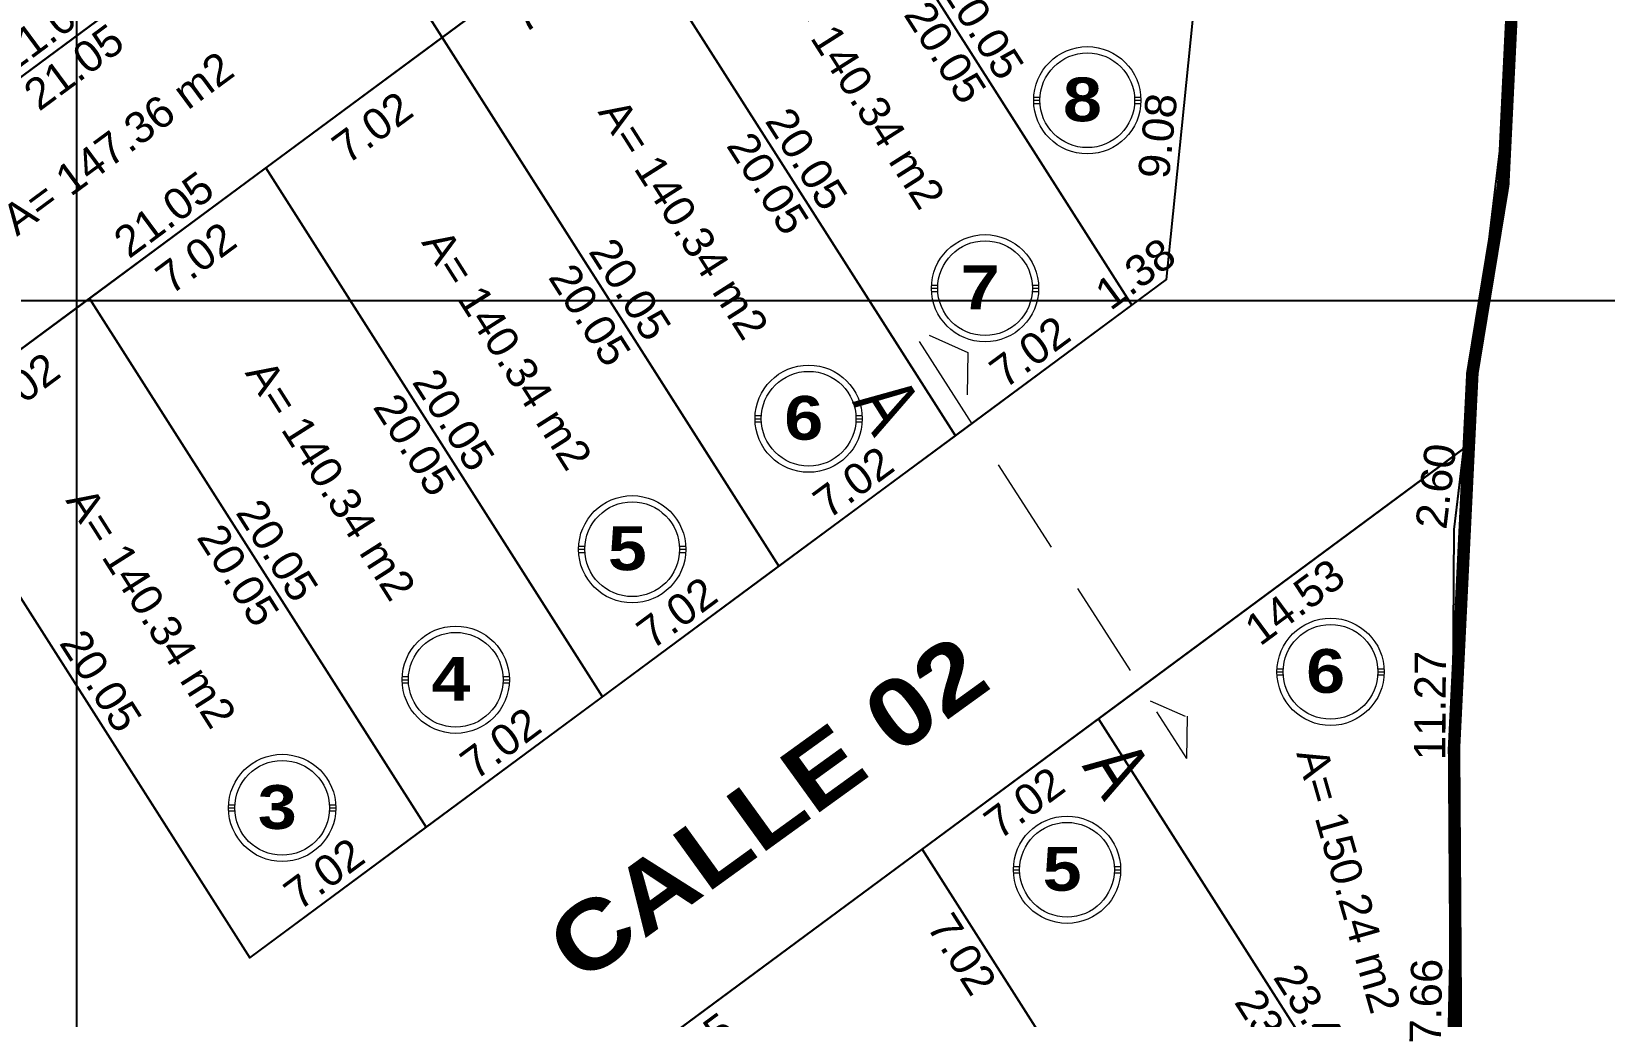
# Model space of a CAD drawing. Header units: metres. Extents: x 278764 to 279387, y 9336025 to 9336772.
# Drawn here: x 279298.6 to 279348.9, y 9336217.1 to 9336248.6 of the extents above; entities that cross this region are included whole.
import ezdxf
from ezdxf.enums import TextEntityAlignment as Align

# ---------------------------------------------------------------- set-up
doc = ezdxf.new("R2010")
doc.units = ezdxf.units.M
doc.linetypes.add('HIDDEN2', pattern=[0.1875, 0.125, -0.0625])
for name, color, linetype in [('31_PREDIOS_TOTAL', 7, 'Continuous'), ('AZULL', 5, 'Continuous'), ('Cuadricula Coordenadas', 5, 'Continuous'), ('LOTES', 250, 'Continuous')]:
    doc.layers.add(name, color=color, linetype=linetype)
doc.layers.add('@NUMEROS DE LOTES', color=7, linetype='Continuous', lineweight=9)
doc.layers.add('CIRCULO', color=1, linetype='Continuous', lineweight=5)
doc.styles.add('STYLE1', font='arial.ttf')
doc.styles.add('titu', font='')
doc.styles.add('txt', font='arial.ttf', dxfattribs={"width": 0.9})
doc.styles.get('titu').set_extended_font_data('Arial Black')
doc.dimstyles.new('500ULTIMO', dxfattribs={"dimtxt": 1, "dimasz": 1.199999999999999, "dimexe": 0.18, "dimexo": 0.9000000000000007, "dimgap": 0.2305000000000045, "dimtad": 1, "dimzin": 3, "dimdsep": 46, "dimtxsty": 'STYLE1', "dimcen": 0.09, "dimse1": 1, "dimse2": 1, "dimsd1": 1, "dimsd2": 1, "dimclrd": 125, "dimclre": 125, "dimaunit": 1, "dimadec": 3, "dimazin": 0, "dimtfac": 1, "dimtix": 1, "dimtofl": 0, "dimtmove": 0, "dimatfit": 3, "dimfxl": 1, "dimtolj": 1, "dimtzin": 0, "dimarcsym": 0})

# ---------------------------------------------------------------- blocks, each defined once
blk = doc.blocks.new('*D171')
at = {"layer": 'Defpoints', "color": 0, "transparency": 16777216}
for p in [(279294.7605980057, 9336235.897888027), (279305.5291054444, 9336218.986395352), (279305.5291054416, 9336218.98639535)]:
    blk.add_point(p, dxfattribs=at)
at = {"layer": '31_PREDIOS_TOTAL', "color": 0, "transparency": 16777216, "insert": (279300.7699551317, 9336227.840180514), "char_height": 1, "attachment_point": 5, "rotation": 302.48722182690716, "style": 'STYLE1'}
blk.add_mtext('\\A1;20.05', dxfattribs=at)
blk = doc.blocks.new('*D172')
at = {"layer": 'Defpoints', "color": 0, "transparency": 16777216}
for p in [(279300.4020366697, 9336240.070919126), (279300.4020366706, 9336240.070919128), (279311.170544106, 9336223.159426453)]:
    blk.add_point(p, dxfattribs=at)
at = {"layer": '31_PREDIOS_TOTAL', "color": 0, "transparency": 16777216, "insert": (279306.4113937947, 9336232.013211615), "char_height": 1, "attachment_point": 5, "rotation": 302.48722182690716, "style": 'STYLE1'}
blk.add_mtext('\\A1;20.05', dxfattribs=at)
blk = doc.blocks.new('*D173')
at = {"layer": 'Defpoints', "color": 0, "transparency": 16777216}
for p in [(279306.0434753336, 9336244.24395023), (279306.0434753336, 9336244.24395023), (279316.81198277, 9336227.332457554)]:
    blk.add_point(p, dxfattribs=at)
at = {"layer": '31_PREDIOS_TOTAL', "color": 0, "transparency": 16777216, "insert": (279312.0528324577, 9336236.186242715), "char_height": 1, "attachment_point": 5, "rotation": 302.48722182676687, "style": 'STYLE1'}
blk.add_mtext('\\A1;20.05', dxfattribs=at)
blk = doc.blocks.new('*D174')
at = {"layer": 'Defpoints', "color": 0, "transparency": 16777216}
for p in [(279311.6849139961, 9336248.41698133), (279311.6849139961, 9336248.41698133), (279322.453421433, 9336231.505488653)]:
    blk.add_point(p, dxfattribs=at)
at = {"layer": '31_PREDIOS_TOTAL', "color": 0, "transparency": 16777216, "insert": (279317.6942711202, 9336240.359273817), "char_height": 1, "attachment_point": 5, "rotation": 302.4872218266265, "style": 'STYLE1'}
blk.add_mtext('\\A1;20.05', dxfattribs=at)
blk = doc.blocks.new('*D175')
at = {"layer": 'Defpoints', "color": 0, "transparency": 16777216}
for p in [(279317.3263526605, 9336252.590012433), (279317.3263526587, 9336252.590012431), (279328.0948600969, 9336235.678519757)]:
    blk.add_point(p, dxfattribs=at)
at = {"layer": '31_PREDIOS_TOTAL', "color": 0, "transparency": 16777216, "insert": (279323.3357097823, 9336244.532304918), "char_height": 1, "attachment_point": 5, "rotation": 302.48722182676687, "style": 'STYLE1'}
blk.add_mtext('\\A1;20.05', dxfattribs=at)
blk = doc.blocks.new('*D176')
at = {"layer": 'Defpoints', "color": 0, "transparency": 16777216}
for p in [(279322.9677913245, 9336256.763043536), (279322.9677913254, 9336256.763043536), (279333.7362987604, 9336239.851550858)]:
    blk.add_point(p, dxfattribs=at)
at = {"layer": '31_PREDIOS_TOTAL', "color": 0, "transparency": 16777216, "insert": (279328.9771484495, 9336248.705336023), "char_height": 1, "attachment_point": 5, "rotation": 302.48722182648623, "style": 'STYLE1'}
blk.add_mtext('\\A1;20.05', dxfattribs=at)
blk = doc.blocks.new('*D178')
at = {"layer": 'Defpoints', "color": 0, "transparency": 16777216}
for p in [(279335.7579039794, 9336249.709379707), (279335.7579039793, 9336249.709379707), (279334.8483634879, 9336240.674156753)]:
    blk.add_point(p, dxfattribs=at)
at = {"layer": '31_PREDIOS_TOTAL', "color": 0, "transparency": 16777216, "insert": (279334.5657873368, 9336245.265994001), "char_height": 1, "attachment_point": 5, "rotation": 84.2516235501298, "style": 'STYLE1'}
blk.add_mtext('\\A1;9.08', dxfattribs=at)
blk = doc.blocks.new('*D179')
at = {"layer": 'Defpoints', "color": 0, "transparency": 16777216}
for p in [(279334.848363487, 9336240.674156753), (279334.848363488, 9336240.674156753), (279333.7362987613, 9336239.851550858)]:
    blk.add_point(p, dxfattribs=at)
at = {"layer": '31_PREDIOS_TOTAL', "color": 0, "transparency": 16777216, "insert": (279333.8514176933, 9336240.858916001), "char_height": 1, "attachment_point": 5, "rotation": 36.49071965949101, "style": 'STYLE1'}
blk.add_mtext('\\A1;1.38', dxfattribs=at)
blk = doc.blocks.new('*D180')
at = {"layer": 'Defpoints', "color": 0, "transparency": 16777216}
for p in [(279333.7362987613, 9336239.851550858), (279333.7362987604, 9336239.851550858), (279328.0948600974, 9336235.67851976)]:
    blk.add_point(p, dxfattribs=at)
at = {"layer": '31_PREDIOS_TOTAL', "color": 0, "transparency": 16777216, "insert": (279330.4748688256, 9336238.360823305), "char_height": 1, "attachment_point": 5, "rotation": 36.49071960958714, "style": 'STYLE1'}
blk.add_mtext('\\A1;7.02', dxfattribs=at)
blk = doc.blocks.new('*D181')
at = {"layer": 'Defpoints', "color": 0, "transparency": 16777216}
for p in [(279328.0948600974, 9336235.678519757), (279328.0948600993, 9336235.678519756), (279322.4534214335, 9336231.505488653)]:
    blk.add_point(p, dxfattribs=at)
at = {"layer": '31_PREDIOS_TOTAL', "color": 0, "transparency": 16777216, "insert": (279324.8334301617, 9336234.1877922), "char_height": 1, "attachment_point": 5, "rotation": 36.49071962096634, "style": 'STYLE1'}
blk.add_mtext('\\A1;7.02', dxfattribs=at)
blk = doc.blocks.new('*D182')
at = {"layer": 'Defpoints', "color": 0, "transparency": 16777216}
for p in [(279322.4534214325, 9336231.505488656), (279322.4534214316, 9336231.505488656), (279316.8119827695, 9336227.332457554)]:
    blk.add_point(p, dxfattribs=at)
at = {"layer": '31_PREDIOS_TOTAL', "color": 0, "transparency": 16777216, "insert": (279319.1919914959, 9336230.014761105), "char_height": 1, "attachment_point": 5, "rotation": 36.4907196093045, "style": 'STYLE1'}
blk.add_mtext('\\A1;7.02', dxfattribs=at)
blk = doc.blocks.new('*D183')
at = {"layer": 'Defpoints', "color": 0, "transparency": 16777216}
for p in [(279316.8119827695, 9336227.332457554), (279316.8119827695, 9336227.332457554), (279311.1705441056, 9336223.15942645)]:
    blk.add_point(p, dxfattribs=at)
at = {"layer": '31_PREDIOS_TOTAL', "color": 0, "transparency": 16777216, "insert": (279313.5505528329, 9336225.841729999), "char_height": 1, "attachment_point": 5, "rotation": 36.49071962096634, "style": 'STYLE1'}
blk.add_mtext('\\A1;7.02', dxfattribs=at)
blk = doc.blocks.new('*D184')
at = {"layer": 'Defpoints', "color": 0, "transparency": 16777216}
for p in [(279311.1705441047, 9336223.15942645), (279311.1705441047, 9336223.15942645), (279305.5291054416, 9336218.98639535)]:
    blk.add_point(p, dxfattribs=at)
at = {"layer": '31_PREDIOS_TOTAL', "color": 0, "transparency": 16777216, "insert": (279307.909114169, 9336221.668698898), "char_height": 1, "attachment_point": 5, "rotation": 36.4907196093045, "style": 'STYLE1'}
blk.add_mtext('\\A1;7.02', dxfattribs=at)
blk = doc.blocks.new('*D187')
at = {"layer": 'Defpoints', "color": 0, "transparency": 16777216}
for p in [(279307.9159363937, 9336254.336003767), (279290.9916204019, 9336241.816910464), (279290.9916204009, 9336241.816910464)]:
    blk.add_point(p, dxfattribs=at)
at = {"layer": '31_PREDIOS_TOTAL', "color": 0, "transparency": 16777216, "insert": (279299.0130677922, 9336248.672245115), "char_height": 1, "attachment_point": 5, "rotation": 36.49071961309755, "style": 'STYLE1'}
blk.add_mtext('\\A1;21.05', dxfattribs=at)
blk = doc.blocks.new('*D188')
at = {"layer": 'Defpoints', "color": 0, "transparency": 16777216}
for p in [(279311.6849139966, 9336248.41698133), (279311.6849139975, 9336248.416981328), (279294.7605980057, 9336235.897888023)]:
    blk.add_point(p, dxfattribs=at)
at = {"layer": '31_PREDIOS_TOTAL', "color": 0, "transparency": 16777216, "insert": (279302.7820453979, 9336242.753222672), "char_height": 1, "attachment_point": 5, "rotation": 36.49071961300335, "style": 'STYLE1'}
blk.add_mtext('\\A1;21.05', dxfattribs=at)
blk = doc.blocks.new('*D189')
at = {"layer": 'Defpoints', "color": 0, "transparency": 16777216}
for p in [(279328.6092299875, 9336260.936074637), (279328.6092299875, 9336260.936074637), (279311.6849139975, 9336248.41698133)]:
    blk.add_point(p, dxfattribs=at)
at = {"layer": '31_PREDIOS_TOTAL', "color": 0, "transparency": 16777216, "insert": (279319.7063613879, 9336255.27231598), "char_height": 1, "attachment_point": 5, "rotation": 36.49071961707906, "style": 'STYLE1'}
blk.add_mtext('\\A1;21.05', dxfattribs=at)
blk = doc.blocks.new('*D196')
at = {"layer": 'Defpoints', "color": 0, "transparency": 16777216}
for p in [(279307.9159363937, 9336254.336003765), (279311.6849139966, 9336248.41698133), (279311.6849139947, 9336248.416981328)]:
    blk.add_point(p, dxfattribs=at)
at = {"layer": '31_PREDIOS_TOTAL', "color": 0, "transparency": 16777216, "insert": (279310.4255285994, 9336251.77453137), "char_height": 1, "attachment_point": 5, "rotation": 302.48722182624545, "style": 'STYLE1'}
blk.add_mtext('\\A1;7.02', dxfattribs=at)
blk = doc.blocks.new('*D199')
at = {"layer": 'Defpoints', "color": 0, "transparency": 16777216}
for p in [(279300.4020366697, 9336240.070919126), (279301.4314030698, 9336238.679338938), (279294.7605980057, 9336235.897888025)]:
    blk.add_point(p, dxfattribs=at)
at = {"layer": '31_PREDIOS_TOTAL', "color": 0, "transparency": 16777216, "insert": (279298.169973135, 9336237.188611384), "char_height": 1, "attachment_point": 5, "rotation": 36.4907196093045, "style": 'STYLE1'}
blk.add_mtext('\\A1;7.02', dxfattribs=at)
blk = doc.blocks.new('*D133')
at = {"layer": 'Defpoints', "color": 0, "transparency": 16777216}
for p in [(279306.0434753336, 9336244.24395023, 843.369), (279307.0728417346, 9336242.852370035), (279300.4020366697, 9336240.070919126)]:
    blk.add_point(p, dxfattribs=at)
at = {"layer": '31_PREDIOS_TOTAL', "color": 0, "transparency": 16777216, "insert": (279303.811411798, 9336241.361642484), "char_height": 1, "attachment_point": 5, "rotation": 36.49071956425273, "style": 'STYLE1'}
blk.add_mtext('\\A1;7.02', dxfattribs=at)
blk = doc.blocks.new('*D134')
at = {"layer": 'Defpoints', "color": 0, "transparency": 16777216}
for p in [(279311.6849139966, 9336248.41698133), (279312.7142803976, 9336247.025401138), (279306.0434753336, 9336244.24395023, 843.369)]:
    blk.add_point(p, dxfattribs=at)
at = {"layer": '31_PREDIOS_TOTAL', "color": 0, "transparency": 16777216, "insert": (279309.4528504601, 9336245.534673586), "char_height": 1, "attachment_point": 5, "rotation": 36.49071956425273, "style": 'STYLE1'}
blk.add_mtext('\\A1;7.02', dxfattribs=at)
blk = doc.blocks.new('*D135')
at = {"layer": 'Defpoints', "color": 0, "transparency": 16777216}
for p in [(279317.3263526605, 9336252.590012433), (279318.3557190616, 9336251.19843224), (279311.6849139966, 9336248.41698133)]:
    blk.add_point(p, dxfattribs=at)
at = {"layer": '31_PREDIOS_TOTAL', "color": 0, "transparency": 16777216, "insert": (279315.094289124, 9336249.70770469), "char_height": 1, "attachment_point": 5, "rotation": 36.49071956425273, "style": 'STYLE1'}
blk.add_mtext('\\A1;7.02', dxfattribs=at)
blk = doc.blocks.new('*D211')
at = {"layer": 'Defpoints', "color": 0, "transparency": 16777216}
for p in [(279327.0317553431, 9336222.453595016), (279310.9133591615, 9336210.530649012), (279311.8272658763, 9336209.295156501)]:
    blk.add_point(p, dxfattribs=at)
at = {"layer": '31_PREDIOS_TOTAL', "color": 0, "transparency": 16777216, "insert": (279319.445753362, 9336215.8524175), "char_height": 1, "attachment_point": 5, "rotation": 36.49071961573629, "style": 'STYLE1'}
blk.add_mtext('\\A1;20.05', dxfattribs=at)
blk = doc.blocks.new('*D219')
at = {"layer": 'Defpoints', "color": 0, "transparency": 16777216}
for p in [(279327.031755344, 9336222.453595018), (279325.7927368311, 9336221.664641593), (279330.800732946, 9336216.534572579)]:
    blk.add_point(p, dxfattribs=at)
at = {"layer": '31_PREDIOS_TOTAL', "color": 0, "transparency": 16777216, "insert": (279328.3023290383, 9336219.1031692), "char_height": 1, "attachment_point": 5, "rotation": 302.487221824241, "style": 'STYLE1'}
blk.add_mtext('\\A1;7.02', dxfattribs=at)
blk = doc.blocks.new('*D220')
at = {"layer": 'Defpoints', "color": 0, "transparency": 16777216}
for p in [(279332.673194007, 9336226.626626119), (279327.0317553431, 9336222.453595018), (279327.9184980355, 9336221.254825015)]:
    blk.add_point(p, dxfattribs=at)
at = {"layer": '31_PREDIOS_TOTAL', "color": 0, "transparency": 16777216, "insert": (279330.2985067619, 9336223.937128562), "char_height": 1, "attachment_point": 5, "rotation": 36.49071960902186, "style": 'STYLE1'}
blk.add_mtext('\\A1;7.02', dxfattribs=at)
blk = doc.blocks.new('*D221')
at = {"layer": 'Defpoints', "color": 0, "transparency": 16777216}
for p in [(279332.6731940075, 9336226.626626119), (279332.6731940075, 9336226.626626119), (279345.2460647863, 9336206.881455922)]:
    blk.add_point(p, dxfattribs=at)
at = {"layer": '31_PREDIOS_TOTAL', "color": 0, "transparency": 16777216, "insert": (279339.5850204942, 9336217.152263034), "char_height": 1, "attachment_point": 5, "rotation": 302.487221825959, "style": 'STYLE1'}
blk.add_mtext('\\A1;23.41', dxfattribs=at)
blk = doc.blocks.new('*D222')
at = {"layer": 'Defpoints', "color": 0, "transparency": 16777216}
for p in [(279332.6731940075, 9336226.626626119), (279331.4305529012, 9336225.835365983), (279345.2460647863, 9336206.881455922)]:
    blk.add_point(p, dxfattribs=at)
at = {"layer": '31_PREDIOS_TOTAL', "color": 0, "transparency": 16777216, "insert": (279338.342379387, 9336216.361002898), "char_height": 1, "attachment_point": 5, "rotation": 302.487221825959, "style": 'STYLE1'}
blk.add_mtext('\\A1;23.41', dxfattribs=at)
blk = doc.blocks.new('*D223')
at = {"layer": 'Defpoints', "color": 0, "transparency": 16777216}
for p in [(279343.964, 9336221.412), (279343.964, 9336221.412), (279343.81, 9336213.751000002)]:
    blk.add_point(p, dxfattribs=at)
at = {"layer": '31_PREDIOS_TOTAL', "color": 0, "transparency": 16777216, "insert": (279343.1460766934, 9336217.596393902), "char_height": 1, "attachment_point": 5, "rotation": 88.84840597186016, "style": 'STYLE1'}
blk.add_mtext('\\A1;7.66', dxfattribs=at)
blk = doc.blocks.new('*D225')
at = {"layer": 'Defpoints', "color": 0, "transparency": 16777216}
for p in [(279344.0430000001, 9336232.682000002), (279344.0430000004, 9336232.682000002), (279343.964, 9336221.412000002)]:
    blk.add_point(p, dxfattribs=at)
at = {"layer": '31_PREDIOS_TOTAL', "color": 0, "transparency": 16777216, "insert": (279343.270971613, 9336227.052134847), "char_height": 1, "attachment_point": 5, "rotation": 89.59837689010841, "style": 'STYLE1'}
blk.add_mtext('\\A1;11.27', dxfattribs=at)
blk = doc.blocks.new('*D226')
at = {"layer": 'Defpoints', "color": 0, "transparency": 16777216}
for p in [(279344.3546383821, 9336235.267512532), (279344.354638381, 9336235.267512532), (279344.0430000001, 9336232.682)]:
    blk.add_point(p, dxfattribs=at)
at = {"layer": '31_PREDIOS_TOTAL', "color": 0, "transparency": 16777216, "insert": (279343.4630714373, 9336234.063437808), "char_height": 1, "attachment_point": 5, "rotation": 83.12714955791745, "style": 'STYLE1'}
blk.add_mtext('\\A1;2.60', dxfattribs=at)
blk = doc.blocks.new('*D227')
at = {"layer": 'Defpoints', "color": 0, "transparency": 16777216}
for p in [(279344.3546383828, 9336235.26751253), (279332.673194007, 9336226.626626119), (279333.5458813068, 9336225.446857326)]:
    blk.add_point(p, dxfattribs=at)
at = {"layer": '31_PREDIOS_TOTAL', "color": 0, "transparency": 16777216, "insert": (279338.9456900619, 9336230.363362726), "char_height": 1, "attachment_point": 5, "rotation": 36.49071961336538, "style": 'STYLE1'}
blk.add_mtext('\\A1;14.53', dxfattribs=at)
blk = doc.blocks.new('*D230')
at = {"layer": 'Defpoints', "color": 0, "transparency": 16777216}
for p in [(279327.0317553435, 9336222.45359502), (279341.9677307336, 9336198.997267399), (279341.9677307336, 9336198.997267399)]:
    blk.add_point(p, dxfattribs=at)
at = {"layer": '31_PREDIOS_TOTAL', "color": 0, "transparency": 16777216, "insert": (279335.1248464445, 9336211.123470033), "char_height": 1, "attachment_point": 5, "rotation": 302.4872218265201, "style": 'STYLE1'}
blk.add_mtext('\\A1;27.81', dxfattribs=at)
blk = doc.blocks.new('*D268')
at = {"layer": 'Defpoints', "color": 0, "transparency": 16777216}
for p in [(279300.4020366697, 9336240.070919126, 843.369), (279299.155195415, 9336239.276984518), (279311.170544106, 9336223.159426453, 843.369)]:
    blk.add_point(p, dxfattribs=at)
at = {"layer": '31_PREDIOS_TOTAL', "color": 0, "transparency": 16777216, "insert": (279305.1645525382, 9336231.219277006), "char_height": 1, "attachment_point": 5, "rotation": 302.48722182690716, "style": 'STYLE1'}
blk.add_mtext('\\A1;20.05', dxfattribs=at)
blk = doc.blocks.new('*D269')
at = {"layer": 'Defpoints', "color": 0, "transparency": 16777216}
for p in [(279306.0434753336, 9336244.24395023, 843.369), (279304.7910151994, 9336243.446437761), (279316.81198277, 9336227.332457554, 843.369)]:
    blk.add_point(p, dxfattribs=at)
at = {"layer": '31_PREDIOS_TOTAL', "color": 0, "transparency": 16777216, "insert": (279310.8003723235, 9336235.388730247), "char_height": 1, "attachment_point": 5, "rotation": 302.48722182676687, "style": 'STYLE1'}
blk.add_mtext('\\A1;20.05', dxfattribs=at)
blk = doc.blocks.new('*D270')
at = {"layer": 'Defpoints', "color": 0, "transparency": 16777216}
for p in [(279311.6849139961, 9336248.41698133, 843.369), (279310.3969636676, 9336247.59687024), (279322.453421433, 9336231.505488653, 843.369)]:
    blk.add_point(p, dxfattribs=at)
at = {"layer": '31_PREDIOS_TOTAL', "color": 0, "transparency": 16777216, "insert": (279316.4063207917, 9336239.539162725), "char_height": 1, "attachment_point": 5, "rotation": 302.4872218266265, "style": 'STYLE1'}
blk.add_mtext('\\A1;20.05', dxfattribs=at)
blk = doc.blocks.new('*D271')
at = {"layer": 'Defpoints', "color": 0, "transparency": 16777216}
for p in [(279317.3263526605, 9336252.590012433, 843.369), (279316.0922313426, 9336251.804177329), (279328.0948600969, 9336235.678519757, 843.369)]:
    blk.add_point(p, dxfattribs=at)
at = {"layer": '31_PREDIOS_TOTAL', "color": 0, "transparency": 16777216, "insert": (279322.1015884662, 9336243.746469816), "char_height": 1, "attachment_point": 5, "rotation": 302.48722182676687, "style": 'STYLE1'}
blk.add_mtext('\\A1;20.05', dxfattribs=at)
blk = doc.blocks.new('*D272')
at = {"layer": 'Defpoints', "color": 0, "transparency": 16777216}
for p in [(279322.9677913245, 9336256.763043536, 843.369), (279321.7631873684, 9336255.996003812), (279333.7362987604, 9336239.851550858, 843.369)]:
    blk.add_point(p, dxfattribs=at)
at = {"layer": '31_PREDIOS_TOTAL', "color": 0, "transparency": 16777216, "insert": (279327.7725444916, 9336247.9382963), "char_height": 1, "attachment_point": 5, "rotation": 302.48722182648623, "style": 'STYLE1'}
blk.add_mtext('\\A1;20.05', dxfattribs=at)
blk = doc.blocks.new('*D273')
at = {"layer": 'Defpoints', "color": 0, "transparency": 16777216}
for p in [(279307.9159363937, 9336254.336003765, 843.369), (279311.6849139966, 9336248.41698133, 843.369), (279310.4305201685, 9336247.618237568)]:
    blk.add_point(p, dxfattribs=at)
at = {"layer": '31_PREDIOS_TOTAL', "color": 0, "transparency": 16777216, "insert": (279309.1711347732, 9336250.97578761), "char_height": 1, "attachment_point": 5, "rotation": 302.48722182624545, "style": 'STYLE1'}
blk.add_mtext('\\A1;7.02', dxfattribs=at)
blk = doc.blocks.new('*D274')
at = {"layer": 'Defpoints', "color": 0, "transparency": 16777216}
for p in [(279307.9159363937, 9336254.336003767, 843.369), (279290.9916204019, 9336241.816910464, 843.369), (279291.8837622525, 9336240.610841442)]:
    blk.add_point(p, dxfattribs=at)
at = {"layer": '31_PREDIOS_TOTAL', "color": 0, "transparency": 16777216, "insert": (279299.9052096447, 9336247.466176093), "char_height": 1, "attachment_point": 5, "rotation": 36.49071961309755, "style": 'STYLE1'}
blk.add_mtext('\\A1;21.05', dxfattribs=at)
blk = doc.blocks.new('CIR. LOTE')
at = {"color": 10, "lineweight": 0}
for p, q in [((278778.3742439066, 9330113.724754242), (278778.5742439066, 9330113.724754242)), ((278778.3771630948, 9330113.824754242), (278778.5775494474, 9330113.82475424)), ((278781.5994674141, 9330113.82475424), (278781.7998537667, 9330113.824754242)), ((278781.6027729549, 9330113.724754242), (278781.8027729549, 9330113.724754242)), ((278778.3771630948, 9330113.624754243), (278778.5775494475, 9330113.624754243)), ((278781.599467414, 9330113.624754243), (278781.7998537667, 9330113.624754243))]:
    blk.add_line(p, q, dxfattribs=at)
for radius in [1.714264524169266, 1.514264524169266]:
    blk.add_circle((278780.0885084308, 9330113.724754242), radius, dxfattribs=at)
blk = doc.blocks.new('aa')
at = {"color": 5, "lineweight": 15, "extrusion": (-0.01615934004098686, 0.5092709949910922, 0.860454490016888)}
for p, q in [((355035.4279216499, 9280071.159480492, 1.68279864079263), (355036.5337756394, 9280071.94318349, 1.239721940924142)), ((355036.5337756394, 9280071.94318349, 1.239721940924142), (355037.6870893904, 9280071.231164642, 1.682798641008344)), ((355050.105454141, 9280071.950560812, 1.326375308642484), (355049.100132328, 9280071.238103542, 1.729172308006933)), ((355050.1206695567, 9280071.999993263, 1.461260291548673), (355051.2739833049, 9280071.287974417, 1.904336991632875))]:
    blk.add_line(p, q, dxfattribs=at)
at = {"color": 5, "linetype": 'HIDDEN2', "lineweight": 15, "ltscale": 25, "extrusion": (-0.01615934004098686, 0.5092709949910922, 0.860454490016888)}
blk.add_line((355035.4397865841, 9280070.785550026, 1.904336991490296), (355051.2739833049, 9280071.287974417, 1.904336991632875), dxfattribs=at)
at = {"color": 5, "lineweight": 15, "extrusion": (0.5092709949910922, 0.01615934004098661, 0.8604544900168879), "style": 'txt', "width": 0.9}
for p in [(9264139.493056225, -558579.7126292795, 330771.7189864473), (9264139.398136387, -558591.6587549452, 330778.5554464592)]:
    blk.add_text('A', height=1.897204456719582, rotation=269.7125848692542, dxfattribs=at).set_placement(p, align=Align.BOTTOM_CENTER)

msp = doc.modelspace()

# ---------------------------------------------------------------- linework, layer by layer
at = {"elevation": 843.369, "flags": 128}
msp.add_lwpolyline([(279240.3430397152, 9336094.217478933), (279249.945, 9336079.138), (279261.635, 9336087.398), (279277.81, 9336099.158), (279289.619, 9336108.686), (279296.725, 9336114.361), (279303.351, 9336120.195), (279293.533, 9336134.233), (279292.872, 9336135.77), (279293.377, 9336137.646), (279302.135, 9336149.788), (279315.128, 9336165.811), (279327.252, 9336181.064), (279345.894, 9336203.782), (279343.81, 9336213.751), (279343.964, 9336221.412), (279344.043, 9336232.682), (279345.736, 9336246.728), (279346.76, 9336264.165), (279347.579, 9336276.61), (279347.967, 9336288.882), (279345.8004386381, 9336294.45579299)], dxfattribs=at)
at = {"color": 5, "const_width": 0.4, "elevation": 843.873, "flags": 128}
msp.add_lwpolyline([(279347.758, 9336276.902), (279347.102, 9336267.046), (279346.153, 9336254.786), (279345.612, 9336243.698), (279344.625, 9336237.681), (279344.039, 9336225.704), (279344.119, 9336213.715), (279345.859, 9336203.755), (279328.625, 9336182.775), (279315.292, 9336166.018)], dxfattribs=at)
at = {"color": 5, "elevation": 1689.269, "flags": 128}
for points in [[(279290.9916204027, 9336241.816910462), (279324.8402523855, 9336266.855097074)], [(279294.7605980055, 9336235.897888025), (279328.6092299887, 9336260.936074637)], [(279305.5291054423, 9336218.98639535), (279334.8483634886, 9336240.674156753)], [(279310.9133591613, 9336210.530649012), (279344.3546383816, 9336235.26751253)]]:
    msp.add_lwpolyline(points, dxfattribs=at)
at = {"lineweight": 0, "elevation": 1689.269, "flags": 128}
msp.add_lwpolyline([(279310.9133591613, 9336210.530649012), (279344.3546383816, 9336235.26751253), (279344.043, 9336232.682), (279343.964, 9336221.412), (279343.81, 9336213.751), (279345.2460647864, 9336206.881455922), (279345.894, 9336203.782), (279328.617131271, 9336182.727611857)], close=True, dxfattribs=at)
at = {"flags": 128}
for points in [[(279344.043, 9336232.682), (279344.354638382, 9336235.26751253), (279332.6731940072, 9336226.626626119), (279345.2460647864, 9336206.881455922), (279343.81, 9336213.751), (279343.964, 9336221.412)], [(279332.6731940072, 9336226.626626119), (279327.0317553434, 9336222.453595018), (279341.967730734, 9336198.997267397), (279345.894, 9336203.782), (279345.2460647864, 9336206.881455922)], [(279330.8007329464, 9336216.53457258), (279327.0317553434, 9336222.453595018), (279310.9133591609, 9336210.530649012), (279314.6823367639, 9336204.611626575)]]:
    msp.add_lwpolyline(points, close=True, dxfattribs=at)
at = {"layer": 'Cuadricula Coordenadas', "color": 8}
for p, q in [((279300, 9336032.97064418), (279300, 9336353.370644178)), ((279157.3600005471, 9336240), (279378.9600005468, 9336240))]:
    msp.add_line(p, q, dxfattribs=at)
at = {"layer": 'LOTES', "flags": 128}
for points, elevation in [([(279240.3430397152, 9336094.217478933), (279249.945, 9336079.138), (279261.635, 9336087.398), (279277.81, 9336099.158), (279289.619, 9336108.686), (279296.725, 9336114.361), (279303.351, 9336120.195), (279293.533, 9336134.233), (279292.872, 9336135.77), (279293.377, 9336137.646), (279302.135, 9336149.788), (279315.128, 9336165.811), (279327.252, 9336181.064), (279345.894, 9336203.782), (279343.81, 9336213.751), (279343.964, 9336221.412), (279344.043, 9336232.682), (279345.736, 9336246.728), (279346.76, 9336264.165), (279347.579, 9336276.61), (279347.967, 9336288.882), (279345.8004386381, 9336294.45579299)], 1686.738), ([(279300.2313542347, 9336266.404320167), (279322.453421434, 9336231.505488655)], 1686.738), ([(279322.9677913247, 9336256.763043534), (279333.7362987614, 9336239.851550858)], 1686.738), ([(279317.3263526605, 9336252.590012433), (279328.0948600972, 9336235.678519757)], 1686.738), ([(279284.8228614171, 9336251.504689666), (279305.5291054422, 9336218.98639535)], 1686.738), ([(279334.8483634879, 9336240.674156753), (279335.7579039795, 9336249.709379707)], 1689.269), ([(279306.043475333, 9336244.24395023), (279316.8119827698, 9336227.332457554)], 1686.738), ([(279300.4020366697, 9336240.070919126), (279311.1705441065, 9336223.15942645)], 1686.738), ([(279332.6731940072, 9336226.626626119), (279345.2460647869, 9336206.881455922)], 1686.738), ([(279327.0317553428, 9336222.453595018), (279341.9677307337, 9336198.997267397)], 1686.738)]:
    msp.add_lwpolyline(points, dxfattribs=dict(at, elevation=elevation))
at = {"layer": 'LOTES', "elevation": 843.369, "flags": 128}
for points in [[(279324.8402523849, 9336266.855097074), (279307.9159363936, 9336254.336003767), (279311.6849139968, 9336248.41698133), (279328.6092299882, 9336260.936074637)], [(279328.6092299882, 9336260.936074637), (279322.9677913244, 9336256.763043534), (279333.7362987609, 9336239.851550858), (279334.8483634879, 9336240.674156753), (279335.7579039795, 9336249.709379707)], [(279322.9677913244, 9336256.763043534), (279317.3263526606, 9336252.590012433), (279328.0948600973, 9336235.678519757), (279333.7362987609, 9336239.851550858)], [(279307.9159363936, 9336254.336003767), (279290.9916204023, 9336241.816910462), (279294.7605980055, 9336235.897888025), (279311.6849139968, 9336248.41698133)], [(279317.3263526606, 9336252.590012433), (279311.6849139968, 9336248.41698133), (279322.4534214335, 9336231.505488655), (279328.0948600973, 9336235.678519757)], [(279311.6849139968, 9336248.41698133), (279306.0434753331, 9336244.24395023), (279316.8119827698, 9336227.332457554), (279322.4534214335, 9336231.505488655)], [(279306.0434753331, 9336244.24395023), (279300.4020366692, 9336240.070919126), (279311.1705441059, 9336223.15942645), (279316.8119827698, 9336227.332457554)], [(279300.4020366692, 9336240.070919126), (279294.7605980055, 9336235.897888025), (279305.5291054422, 9336218.98639535), (279311.1705441059, 9336223.15942645)]]:
    msp.add_lwpolyline(points, close=True, dxfattribs=at)
at = {"layer": 'LOTES', "flags": 128}
msp.add_lwpolyline([(279307.9159363936, 9336254.336003767), (279304.1469587907, 9336260.255026205), (279300.2313542349, 9336266.404320167), (279299.693, 9336265.881), (279288.236, 9336254.773), (279284.8228614173, 9336251.504689666), (279290.9916204022, 9336241.816910462)], close=True, dxfattribs=at)

# ---------------------------------------------------------------- block references
at = {"layer": 'AZULL', "color": 7, "rotation": 300.8545716320606}
msp.add_blockref('aa', (-7869435.969744757, 4881642.515428239, -1.904336991561585), dxfattribs=at)
at = {"layer": 'CIRCULO', "color": 7, "lineweight": 0}
for p in [(552.2232195459073, 6132.680253950879), (548.9538731309003, 6126.670741915703), (543.3124344671378, 6122.497710812837), (537.6709958034335, 6118.324679711834), (560.0011550910422, 6114.403693692759), (532.0295571401948, 6114.151648608968), (526.4780960634234, 6110.054200777784), (551.5746269214433, 6108.075506612659)]:
    msp.add_blockref('CIR. LOTE', p, dxfattribs=at)

# ---------------------------------------------------------------- texts
at = {"lineweight": 50, "extrusion": (-0.0005262255042007773, 0.0003364133109799713, 0.9999998049563824), "style": 'titu'}
msp.add_text('CALLE 02', height=2.160857958196539, rotation=35.85244734555268, dxfattribs=at).set_placement((279316.1792761348, 9336217.548924167, 3224.613607144842))
at = {"layer": '31_PREDIOS_TOTAL', "color": 7, "lineweight": 0, "char_height": 0.9999999999999996, "attachment_point": 5, "style": 'STYLE1'}
for s, insert, rotation in [('\\A1;A={\\C5; }140.34 m2', (279325.0429932532, 9336246.781775905, 843.369), 302.4054992223684), ('\\A1;A={\\C5; }147.36 m2', (279301.3055132062, 9336245.026115, 843.369), 36.435605956294424), ('\\A1;A={\\C5; }140.34 m2', (279319.4015545899, 9336242.608744802, 843.369), 302.4054992223684), ('\\A1;A={\\C5; }140.34 m2', (279313.7601159257, 9336238.435713701, 843.369), 302.4054992223684), ('\\A1;A={\\C5; }140.34 m2', (279308.1186772606, 9336234.262682598, 843.369), 302.4054992223684), ('\\A1;A={\\C5; }140.34 m2', (279302.3823058105, 9336230.184522742, 843.369), 302.4054992223684), ('\\A1;A={\\C5; }150.24 m2', (279340.6653230656, 9336221.464737106, 843.369), 285.9715415456403)]:
    msp.add_mtext(s, dxfattribs=dict(at, insert=insert, rotation=rotation))
at = {"layer": '@NUMEROS DE LOTES', "style": 'titu'}
for s, p in [('8', (279331.5340537685, 9336245.733236475, -1504.030352760048)), ('7', (279328.2647073535, 9336239.72372444, -1504.030352760048)), ('6', (279322.6232686897, 9336235.550693337, -1504.030352760048)), ('5', (279316.981830026, 9336231.377662236, -1504.030352760048)), ('6', (279339.3119893136, 9336227.456676217, -1504.030352760048)), ('4', (279311.3403913628, 9336227.204631133, -1504.030352760048)), ('3', (279305.788930286, 9336223.107183302, -1504.030352760048)), ('5', (279330.885461144, 9336221.128489137, -1504.030352760048))]:
    msp.add_text(s, height=1.399999999999999, dxfattribs=at).set_placement(p)

# ---------------------------------------------------------------- dimensions: what is measured, and where the dimension line sits
at = {"layer": '31_PREDIOS_TOTAL'}
for p1, p2, distance, picture, middle in [((279311.6849139968, 9336248.41698133, 843.369), (279328.6092299882, 9336260.936074637, 843.369), 4.15387645373795e-10, '*D189', (279319.7063613879, 9336255.27231598, 843.369)), ((279333.7362987609, 9336239.851550858, 843.369), (279322.9677913244, 9336256.763043534, 843.369), 1.4280828497441307, '*D272', (279327.7725444916, 9336247.9382963)), ((279333.7362987609, 9336239.851550858, 843.369), (279322.9677913244, 9336256.763043534, 843.369), -1.8351288261770977e-09, '*D176', (279328.9771484495, 9336248.705336023, 843.369)), ((279307.9159363936, 9336254.336003767, 843.369), (279290.9916204023, 9336241.816910462, 843.369), -2.3282561974042837e-09, '*D187', (279299.0130677922, 9336248.672245115, 843.369)), ((279307.9159363936, 9336254.336003767, 843.369), (279290.9916204023, 9336241.816910462, 843.369), 1.5001731777426848, '*D274', (279299.9052096447, 9336247.466176093)), ((279307.9159363936, 9336254.336003767, 843.369), (279311.6849139968, 9336248.41698133, 843.369), -1.4871097719644915, '*D273', (279309.1711347732, 9336250.97578761)), ((279307.9159363936, 9336254.336003767, 843.369), (279311.6849139968, 9336248.41698133, 843.369), -2.7680054342664156e-09, '*D196', (279310.4255285994, 9336251.77453137, 843.369)), ((279328.0948600973, 9336235.678519757, 843.369), (279317.3263526606, 9336252.590012433, 843.369), 1.4630762926993404, '*D271', (279322.1015884662, 9336243.746469816)), ((279328.0948600973, 9336235.678519757, 843.369), (279317.3263526606, 9336252.590012433, 843.369), 2.6207087762544225e-09, '*D175', (279323.3357097823, 9336244.532304918, 843.369)), ((279334.8483634879, 9336240.674156753, 843.369), (279335.7579039795, 9336249.709379707, 843.369), 2.316598717119194e-10, '*D178', (279334.5657873368, 9336245.265994001, 843.369)), ((279294.7605980055, 9336235.897888025, 843.369), (279311.6849139968, 9336248.41698133, 843.369), -1.912867201894666e-09, '*D188', (279302.7820453979, 9336242.753222672, 843.369)), ((279322.4534214335, 9336231.505488655, 843.369), (279311.6849139968, 9336248.41698133, 843.369), 1.5268916958730503, '*D270', (279316.4063207917, 9336239.539162725)), ((279322.4534214335, 9336231.505488655, 843.369), (279311.6849139968, 9336248.41698133, 843.369), 5.891860257768073e-10, '*D174', (279317.6942711202, 9336240.359273817, 843.369)), ((279316.8119827698, 9336227.332457554, 843.369), (279306.0434753331, 9336244.24395023, 843.369), 1.484817336585167, '*D269', (279310.8003723235, 9336235.388730247)), ((279316.8119827698, 9336227.332457554, 843.369), (279306.0434753331, 9336244.24395023, 843.369), -4.4188987373703657e-10, '*D173', (279312.0528324577, 9336236.186242715, 843.369)), ((279333.7362987609, 9336239.851550858, 843.369), (279334.8483634879, 9336240.674156753, 843.369), -3.461563176686363e-11, '*D179', (279333.8514176933, 9336240.858916001, 843.369)), ((279294.7605980055, 9336235.897888025, 843.369), (279300.4020366692, 9336240.070919126, 843.369), -1.7309218954514316, '*D199', (279298.169973135, 9336237.188611384, 843.369)), ((279311.1705441059, 9336223.15942645, 843.369), (279300.4020366692, 9336240.070919126, 843.369), 1.4781560386874457, '*D268', (279305.1645525382, 9336231.219277006)), ((279311.1705441059, 9336223.15942645, 843.369), (279300.4020366692, 9336240.070919126, 843.369), -2.1788203201344217e-09, '*D172', (279306.4113937947, 9336232.013211615, 843.369)), ((279328.0948600973, 9336235.678519757, 843.369), (279333.7362987609, 9336239.851550858, 843.369), 3.115407340686725e-10, '*D180', (279330.4748688256, 9336238.360823305, 843.369)), ((279294.7605980055, 9336235.897888025, 843.369), (279305.5291054422, 9336218.98639535, 843.369), 2.817104118175939e-09, '*D171', (279300.7699551317, 9336227.840180514, 843.369)), ((279322.4534214335, 9336231.505488655, 843.369), (279328.0948600973, 9336235.678519757, 843.369), -2.709027980381546e-09, '*D181', (279324.8334301617, 9336234.1877922, 843.369)), ((279344.043, 9336232.682), (279344.354638382, 9336235.26751253), 1.2053156926742075e-09, '*D226', (279343.4630714373, 9336234.063437808)), ((279344.354638382, 9336235.26751253), (279332.6731940072, 9336226.626626119), 1.4674595491958013, '*D227', (279338.9456900619, 9336230.363362726)), ((279343.964, 9336221.412), (279344.043, 9336232.682), -3.9438723830061433e-10, '*D225', (279343.270971613, 9336227.052134847)), ((279316.8119827698, 9336227.332457554, 843.369), (279322.4534214335, 9336231.505488655, 843.369), 2.6397965940808863e-09, '*D182', (279319.1919914959, 9336230.014761105, 843.369)), ((279311.1705441059, 9336223.15942645, 843.369), (279316.8119827698, 9336227.332457554, 843.369), 1.730784668339722e-10, '*D183', (279313.5505528329, 9336225.841729999, 843.369)), ((279332.6731940072, 9336226.626626119), (279327.0317553434, 9336222.453595018), 1.4910942703307661, '*D220', (279330.2985067619, 9336223.937128562)), ((279345.2460647864, 9336206.881455922), (279332.6731940072, 9336226.626626119), 1.4731766769950647, '*D222', (279338.342379387, 9336216.361002898)), ((279345.2460647864, 9336206.881455922), (279332.6731940072, 9336226.626626119), -2.454934261934515e-10, '*D221', (279339.5850204942, 9336217.152263034)), ((279305.5291054422, 9336218.98639535, 843.369), (279311.1705441059, 9336223.15942645, 843.369), 6.923133611762155e-10, '*D184', (279307.909114169, 9336221.668698898, 843.369)), ((279327.0317553434, 9336222.453595018), (279310.9133591609, 9336210.530649012), 1.5367716904297501, '*D211', (279319.445753362, 9336215.8524175)), ((279330.8007329464, 9336216.53457258), (279327.0317553434, 9336222.453595018), 1.4688820174652046, '*D219', (279328.3023290383, 9336219.1031692)), ((279327.0317553434, 9336222.453595018), (279341.967730734, 9336198.997267397), 7.058565279276611e-10, '*D230', (279335.1248464445, 9336211.123470033)), ((279343.81, 9336213.751), (279343.964, 9336221.412), 0, '*D223', (279343.1460766934, 9336217.596393902))]:
    dim = msp.add_aligned_dim(p1=p1, p2=p2, distance=distance, dimstyle='500ULTIMO', dxfattribs=at)
    dim.commit()
    dim.dimension.update_dxf_attribs({"geometry": picture, "text_midpoint": middle})
for base, p1, p2, picture, middle in [((279318.3557190616, 9336251.19843224, 843.369), (279311.6849139968, 9336248.41698133, 843.369), (279317.3263526606, 9336252.590012433, 843.369), '*D135', (279315.094289124, 9336249.70770469, 843.369)), ((279312.7142803976, 9336247.025401138, 843.369), (279306.043475333, 9336244.24395023, 1686.738), (279311.6849139968, 9336248.41698133, 843.369), '*D134', (279309.4528504601, 9336245.534673586, 843.369)), ((279307.0728417346, 9336242.852370035, 843.369), (279300.4020366692, 9336240.070919126, 843.369), (279306.043475333, 9336244.24395023, 1686.738), '*D133', (279303.811411798, 9336241.361642484, 843.369))]:
    dim = msp.add_linear_dim(base=base, p1=p1, p2=p2, angle=216.4907195642527, dimstyle='500ULTIMO', override={"dimtmove": 1}, dxfattribs=at)
    dim.commit()
    dim.dimension.update_dxf_attribs({"geometry": picture, "text_midpoint": middle})

doc.saveas('drawing.dxf')
